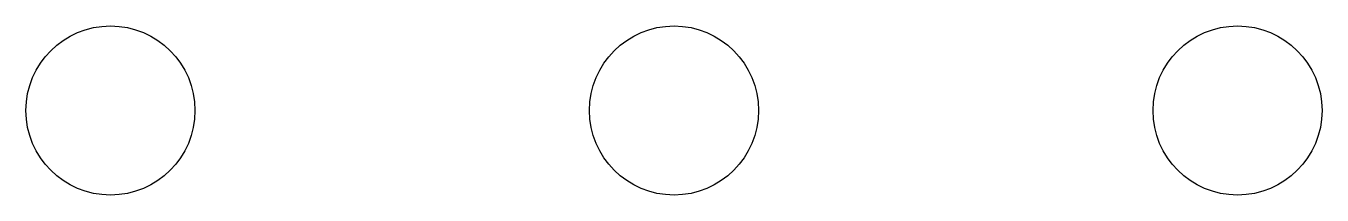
# Model space of a CAD drawing. Header units: metres. Extents: x -0.8 to 10.8, y -0.8 to 0.8.
import ezdxf

# ---------------------------------------------------------------- set-up
doc = ezdxf.new("R2010")
doc.units = ezdxf.units.M

msp = doc.modelspace()

# ---------------------------------------------------------------- linework, layer by layer
for centre in [(0, 0), (5, 0), (10, 0)]:
    msp.add_circle(centre, 0.75)

doc.saveas('drawing.dxf')
